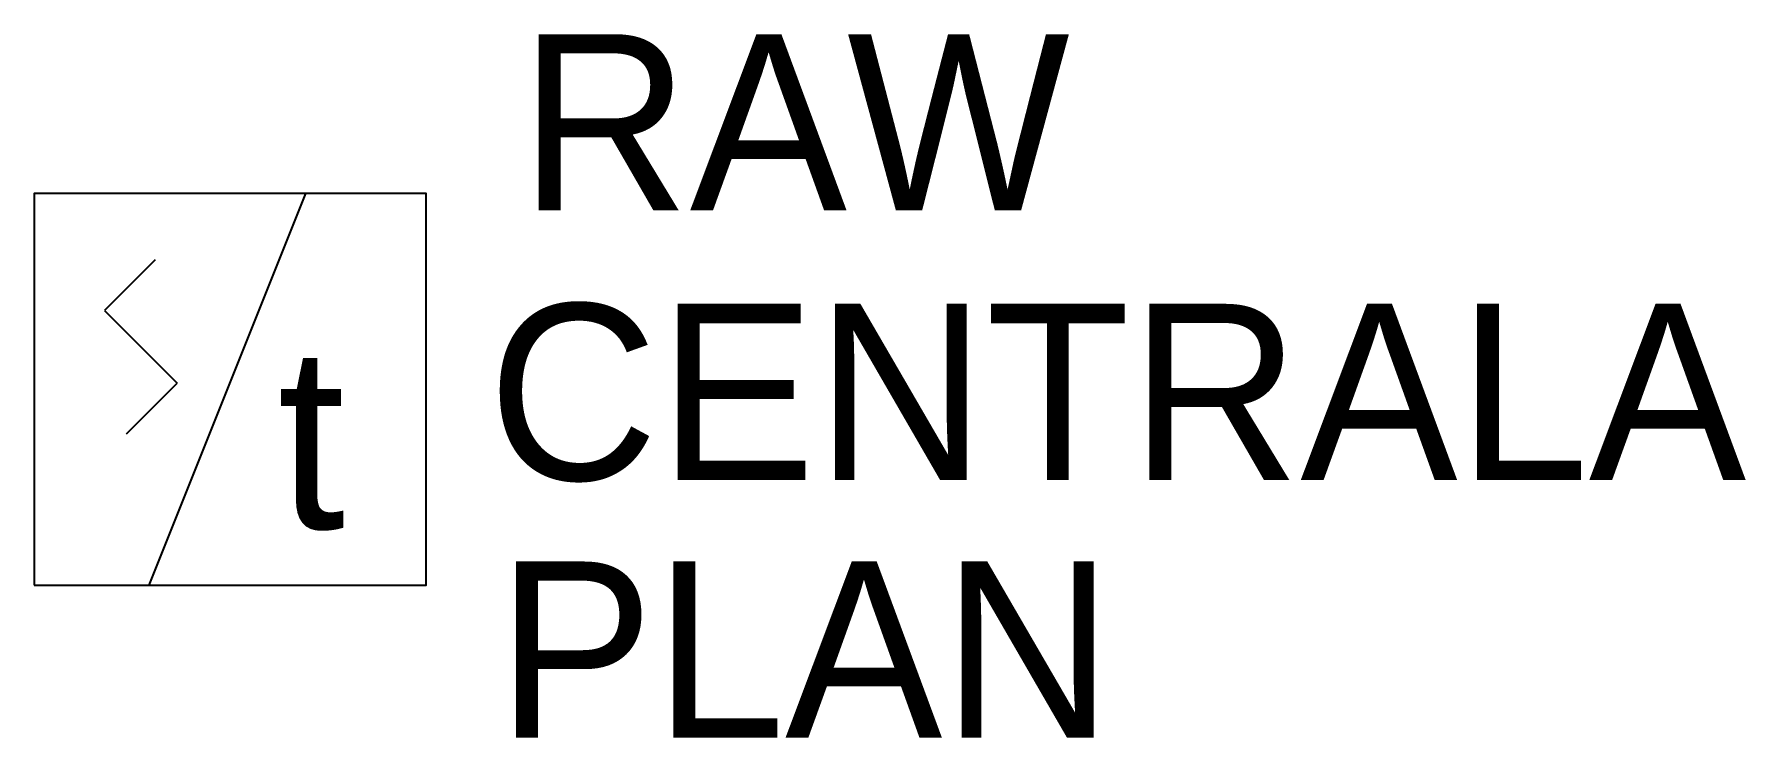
# Model space of a CAD drawing. Header units: millimetres. Extents: x 0 to 1746, y -156 to 563.
import ezdxf

# ---------------------------------------------------------------- set-up
doc = ezdxf.new("R2010")
doc.units = ezdxf.units.MM
doc.header["$LTSCALE"] = 0.25
doc.layers.get('0').update_dxf_attribs({"color": 252})
doc.styles.get("Standard").update_dxf_attribs({"font": 'PM_SMPLX.shx'})

msp = doc.modelspace()

# ---------------------------------------------------------------- linework, layer by layer
for p, q in [((123.3, 332.3), (71.7, 280.6)), ((71.7, 280.6), (146, 206.3)), ((94.3, 154.6), (146, 206.3))]:
    msp.add_line(p, q)
msp.add_lwpolyline([(0, 0), (400, 0), (400, 400), (0, 400)], close=True)
msp.add_lwpolyline([(276.8, 400), (116.9, 0)])

# ---------------------------------------------------------------- texts
at = {"insert": (248.1, 243.4), "char_height": 185.7, "width": 185.746, "attachment_point": 1}
msp.add_mtext('t', dxfattribs=at)
for tag, p, s, flags in [('RAW', (495, 382.7), 'XX', 9), ('CENTRALA', (462.8, 107.4), 'xx', 8), ('PLAN', (471.7, -155.7), 'xx', 9)]:
    msp.add_attdef(tag, p, s, height=180, dxfattribs=dict(flags=flags))

doc.saveas('drawing.dxf')
